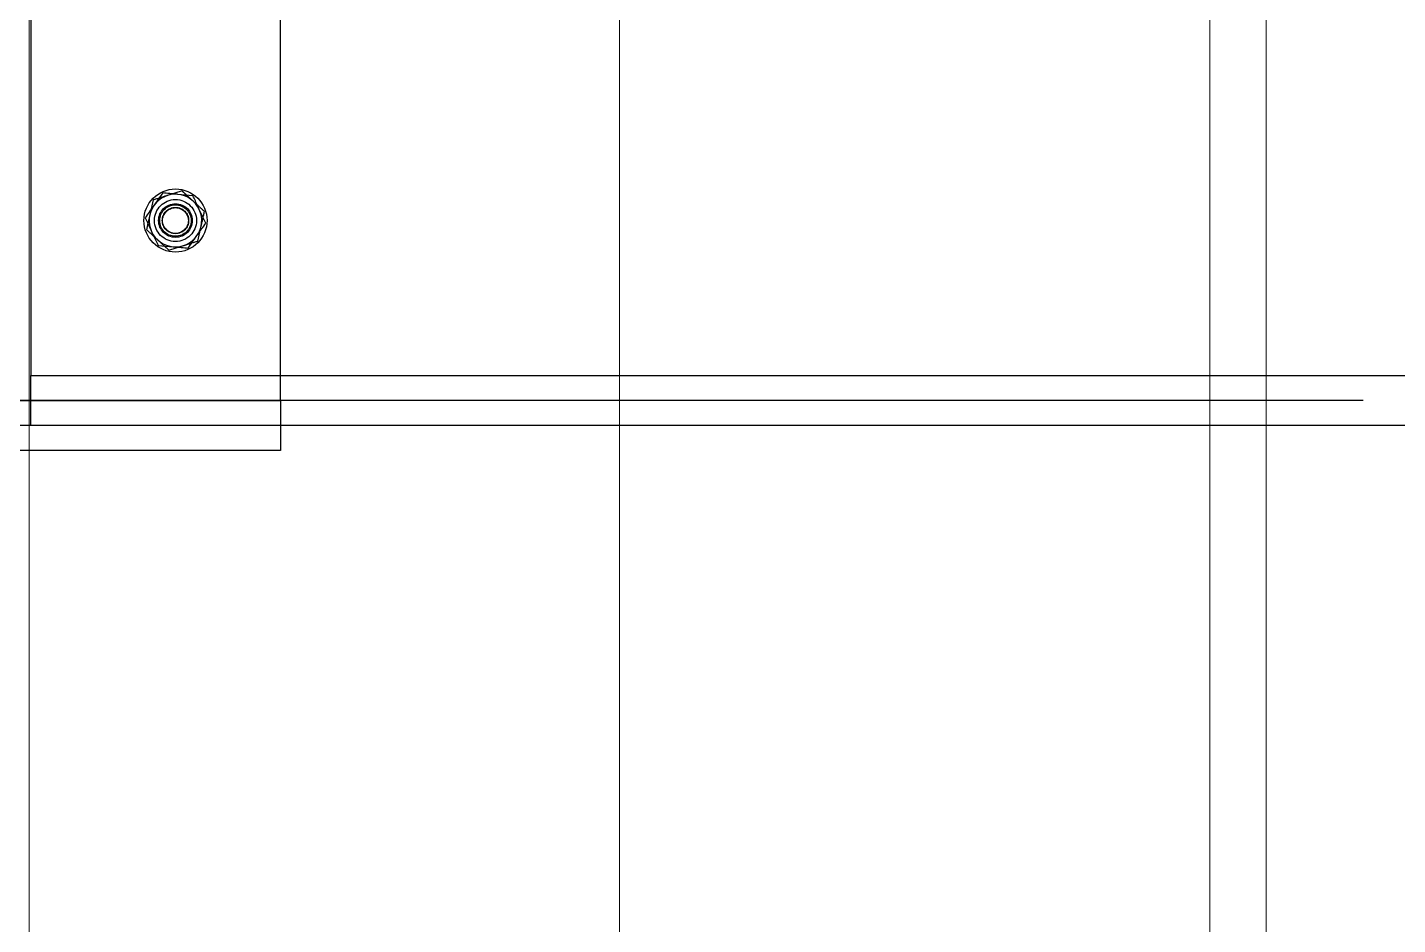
# Model space of a CAD drawing. Header units: metres. Extents: x 0 to 63075, y 0 to 44550.
# Drawn here: x 36490.3 to 36750.9, y 35709.4 to 35880 of the extents above; entities that cross this region are included whole.
import ezdxf

# ---------------------------------------------------------------- set-up
doc = ezdxf.new("R2010")
doc.units = ezdxf.units.M
doc.header["$LTSCALE"] = 75
doc.linetypes.add('CENTER2', pattern=[28.575, 19.05, -3.175, 3.175, -3.175])
doc.linetypes.add('HIDDEN2', pattern=[4.7625, 3.175, -1.5875])
for name, color, linetype in [('SC1', 7, 'CENTER2'), ('SDM', 7, 'Continuous'), ('SL1', 8, 'Continuous'), ('SL4', 4, 'Continuous'), ('ST1', 7, 'HIDDEN2')]:
    doc.layers.add(name, color=color, linetype=linetype)

# ---------------------------------------------------------------- blocks, each defined once
blk = doc.blocks.new('A$Cf33ee68d')
at = {"layer": 'SL1', "lineweight": 0}
for p, q in [((12807.73, 10492.21), (12807.73, 1529.89)), ((13032.33, 1529.89), (13032.33, 10492.21)), ((13043.03, 10492.21), (13043.03, 1529.89))]:
    blk.add_line(p, q, dxfattribs=at)
blk = doc.blocks.new('A$C6e6623c1')
at = {"layer": 'SL4'}
for p, q in [((1057.26, 1486.11), (1057.26, 1715.35)), ((1034.83, 1525.59), (1033.17, 1523.22)), ((1040.58, 1525.07), (1037.71, 1525.33)), ((1039.69, 1515.11), (1041.35, 1517.48)), ((1033.94, 1515.63), (1036.82, 1515.37)), ((1057.26, 1490.87), (2287.24, 1490.87)), ((1057.26, 1486.11), (957.26, 1486.11)), ((1057.26, 1486.11), (1057.26, 1476.59)), ((2287.24, 1481.35), (1057.26, 1481.35)), ((1057.26, 1476.59), (957.26, 1476.59))]:
    blk.add_line(p, q, dxfattribs=at)
for start, end in [(84.9074, 144.9074), (24.9074, 84.9074), (144.9074, 204.9074), (324.9074, 24.9074), (204.9074, 264.9074), (264.9074, 324.9074)]:
    blk.add_arc((1037.26, 1520.35), 5, start, end, dxfattribs=at)
for points, knots in [([(1037.71, 1525.33), (1037.64, 1525.34), (1036.67, 1525.42), (1035.72, 1525.51), (1034.83, 1525.59)], [0, 0, 0, 0, 0.070201, 1, 1, 1, 1]), ([(1041.8, 1522.46), (1041.7, 1522.66), (1041.29, 1523.55), (1040.89, 1524.41), (1040.58, 1525.07)], [0, 0, 0, 0, 0.231849, 1, 1, 1, 1]), ([(1033.17, 1523.22), (1033.13, 1523.17), (1032.57, 1522.37), (1032.02, 1521.59), (1031.51, 1520.86)], [0, 0, 0, 0, 0.0702006, 1, 1, 1, 1]), ([(1043.01, 1519.84), (1042.93, 1520.02), (1042.53, 1520.87), (1042.12, 1521.76), (1041.8, 1522.46)], [0, 0, 0, 0, 0.211001, 1, 1, 1, 1]), ([(1031.51, 1520.86), (1031.82, 1520.2), (1032.22, 1519.34), (1032.63, 1518.45), (1032.73, 1518.24)], [0, 0, 0, 0, 0.768151, 1, 1, 1, 1]), ([(1041.35, 1517.48), (1041.39, 1517.53), (1041.95, 1518.33), (1042.5, 1519.11), (1043.01, 1519.84)], [0, 0, 0, 0, 0.070201, 1, 1, 1, 1]), ([(1032.73, 1518.24), (1033.05, 1517.54), (1033.46, 1516.66), (1033.86, 1515.81), (1033.94, 1515.63)], [0, 0, 0, 0, 0.788999, 1, 1, 1, 1]), ([(1036.82, 1515.37), (1036.89, 1515.36), (1037.86, 1515.28), (1038.81, 1515.19), (1039.69, 1515.11)], [0, 0, 0, 0, 0.070201, 1, 1, 1, 1])]:
    blk.add_open_spline(points, degree=3, knots=knots, dxfattribs=at)
at = {"layer": 'ST1'}
for p, q in [((1009.76, 1715.35), (1009.76, 1490.87)), ((1038.52, 1525.99), (1035.76, 1525.12)), ((1033.01, 1524.26), (1032.38, 1521.44)), ((1041.51, 1516.44), (1042.14, 1519.26)), ((1036.01, 1514.71), (1038.76, 1515.58)), ((1009.76, 1490.87), (2334.74, 1490.87)), ((1009.76, 1481.35), (1009.76, 1490.87)), ((1009.76, 1490.87), (1057.26, 1490.87)), ((957.26, 1486.11), (1057.26, 1486.11)), ((1009.76, 1486.11), (1004.76, 1486.11)), ((2334.74, 1486.11), (1009.76, 1486.11)), ((1057.26, 1481.35), (957.26, 1481.35))]:
    blk.add_line(p, q, dxfattribs=at)
for radius in [6, 4, 3.2, 3, 2.5, 2.45]:
    blk.add_circle((1037.26, 1520.35), radius, dxfattribs=at)
for points, knots in [([(1035.76, 1525.12), (1035.7, 1525.1), (1034.77, 1524.81), (1033.86, 1524.52), (1033.01, 1524.26)], [0, 0, 0, 0, 0.070201, 1, 1, 1, 1]), ([(1038.52, 1525.99), (1038.7, 1525.82), (1039.39, 1525.18), (1040.11, 1524.52), (1040.64, 1524.03)], [0, 0, 0, 0, 0.2575513, 1, 1, 1, 1]), ([(1040.64, 1524.03), (1040.84, 1523.85), (1041.56, 1523.19), (1042.26, 1522.55), (1042.77, 1522.08)], [0, 0, 0, 0, 0.268634, 1, 1, 1, 1]), ([(1042.14, 1519.26), (1042.16, 1519.33), (1042.37, 1520.28), (1042.58, 1521.21), (1042.77, 1522.08)], [0, 0, 0, 0, 0.070201, 1, 1, 1, 1]), ([(1032.38, 1521.44), (1032.37, 1521.37), (1032.16, 1520.42), (1031.95, 1519.49), (1031.75, 1518.62)], [0, 0, 0, 0, 0.070201, 1, 1, 1, 1]), ([(1031.75, 1518.62), (1031.93, 1518.46), (1032.63, 1517.82), (1033.35, 1517.16), (1033.88, 1516.67)], [0, 0, 0, 0, 0.257551, 1, 1, 1, 1]), ([(1033.88, 1516.67), (1034.07, 1516.49), (1034.79, 1515.83), (1035.49, 1515.19), (1036.01, 1514.71)], [0, 0, 0, 0, 0.268634, 1, 1, 1, 1]), ([(1038.76, 1515.58), (1038.83, 1515.6), (1039.76, 1515.89), (1040.67, 1516.18), (1041.51, 1516.44)], [0, 0, 0, 0, 0.070201, 1, 1, 1, 1])]:
    blk.add_open_spline(points, degree=3, knots=knots, dxfattribs=at)

msp = doc.modelspace()

# ---------------------------------------------------------------- linework, layer by layer
at = {"layer": 'SC1', "lineweight": 0}
msp.add_line((36602.95, 28978.25), (36602.95, 40124.35), dxfattribs=at)

# ---------------------------------------------------------------- block references
at = {"layer": 'SDM'}
for name, p in [('A$Cf33ee68d', (23682.93, 28203.37)), ('A$C6e6623c1', (35481.24, 34322.92))]:
    msp.add_blockref(name, p, dxfattribs=at)

doc.saveas('drawing.dxf')
